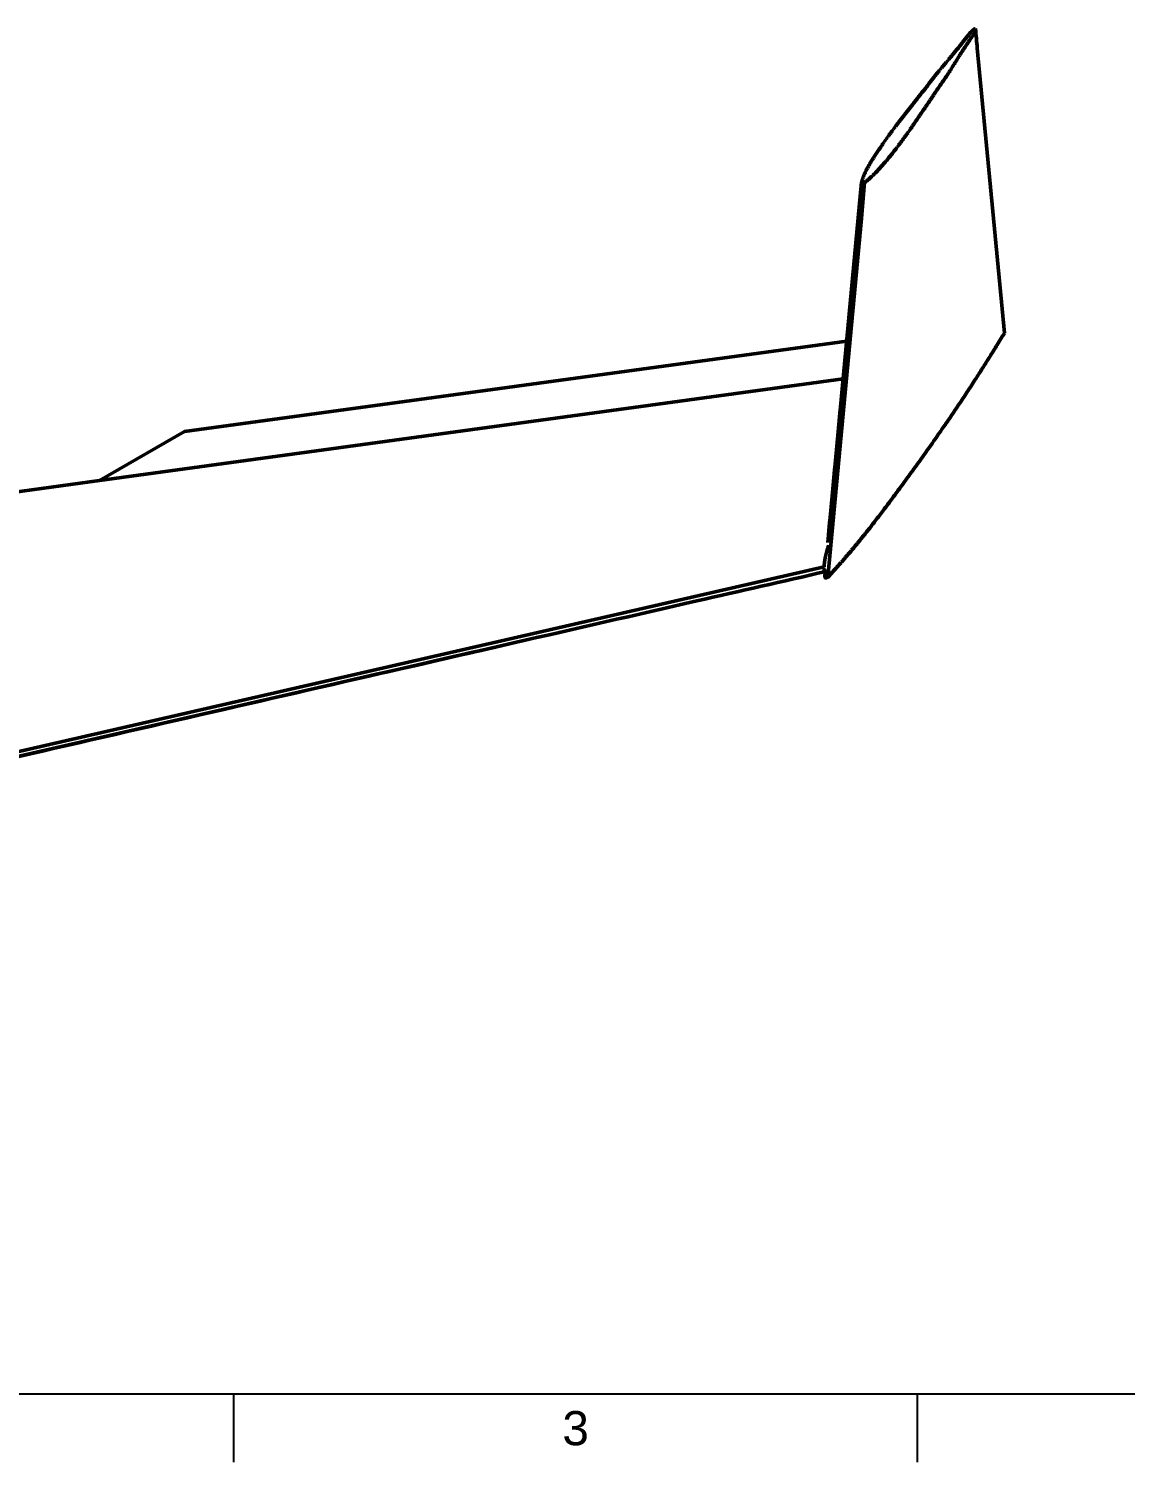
# Model space of a CAD drawing. Header units: millimetres. Extents: x 0 to 420, y 0 to 297.
# Drawn here: x 100 to 180.2, y 5 to 109.9 of the extents above; entities that cross this region are included whole.
import ezdxf
from ezdxf.enums import TextEntityAlignment as Align

# ---------------------------------------------------------------- set-up
doc = ezdxf.new("R2010")
doc.units = ezdxf.units.MM
doc.header["$LTSCALE"] = 0.75
doc.layers.add('Border', color=7, linetype='Continuous', lineweight=25)
doc.layers.add('Sichtbar', color=7, linetype='Continuous', lineweight=50)
doc.styles.add('FusionTitle', font='arial.ttf')

# ---------------------------------------------------------------- blocks, each defined once
blk = doc.blocks.new('ISO_A3_SHEET')
at = {"layer": 'Border'}
for p, q in [((20, 10), (410, 10)), ((115, 5), (115, 10)), ((165, 5), (165, 10))]:
    blk.add_line(p, q, dxfattribs=at)
at = {"layer": 'Border', "style": 'FusionTitle'}
blk.add_text('3', height=2.5, dxfattribs=at).set_placement((140, 7.5), align=Align.MIDDLE)

msp = doc.modelspace()

# ---------------------------------------------------------------- linework, layer by layer
at = {"layer": 'Sichtbar', "extrusion": (-0.330365, 0.746676, 0.57735)}
for p, q in [((171.35, 87.6, 20.69), (169.37, 108.45, 26.63)), ((160.9, 98.64, 36.81), (158.45, 72.3, 36.29)), ((161.13, 98.62, 36.96), (160.89, 96, 36.91)), ((160.89, 96, 36.91), (158.44, 69.75, 36.39)), ((171.29, 88.58, 20.92), (171.26, 88.55, 20.96)), ((171.29, 88.58, 20.92), (171.26, 88.58, 20.9)), ((171.26, 88.54, 20.95), (171.29, 88.58, 20.92)), ((159.82, 87.01, 16.24), (111.39, 80.4, -3.53)), ((105.18, 76.83, -0.51), (159.56, 84.25, 21.68)), ((105.18, 76.83, -0.51), (111.39, 80.4, -3.53)), ((96.14, 75.59, -4.2), (105.18, 76.83, -0.51)), ((79.58, 52.47, 16.03), (158.17, 70.5, 36.64)), ((158.25, 70.16, 36.25), (158.21, 69.77, 36.24)), ((79.71, 52.17, 15.8), (122.07, 61.88, 26.9))]:
    msp.add_line(p, q, dxfattribs=at)
at = {"layer": 'Sichtbar', "extrusion": (-0.330313, 0.746748, 0.577287)}
msp.add_arc((-187.19, 15.61, 41.76), 0.15, 334.4744, 115.5319, dxfattribs=at)
at = {"layer": 'Sichtbar', "extrusion": (0.811823, -0.087233, 0.57735)}
msp.add_arc((86.93, -56.77, 143.41), 0.25, 76.3407, 193.6468, dxfattribs=at)
at = {"layer": 'Sichtbar', "extrusion": (0.330313, -0.746748, -0.577287)}
msp.add_arc((173.05, 29.75, -20.76), 0.15, 64.4681, 197.8756, dxfattribs=at)
at = {"layer": 'Sichtbar', "extrusion": (-0.330313, 0.746748, 0.577287)}
msp.add_open_spline([(160.91, 98.65, 36.8), (161.05, 99.23, 36.13), (161.54, 100.12, 35.26), (162.3, 101.23, 34.26), (163.27, 102.59, 33.06), (164.06, 103.57, 32.24), (164.8, 104.55, 31.39), (165.61, 105.54, 30.58), (166.33, 106.52, 29.72), (167.43, 107.8, 28.69), (168.24, 108.76, 27.92), (168.9, 109.73, 27.05), (169.23, 109.88, 27.04)], degree=4, knots=[-1, -1, -1, -1, -1, -0.787097, -0.701301, -0.615515, -0.529708, -0.443885, -0.358033, -0.272154, -0.186266, 0, 0, 0, 0, 0], dxfattribs=at)
at = {"layer": 'Sichtbar', "extrusion": (0.330313, -0.746748, -0.577287)}
msp.add_open_spline([(169.23, 109.88, 27.04), (169.3, 109.68, 27.33), (168.56, 108.72, 28.14), (167.96, 107.75, 29.07), (167.16, 106.43, 30.31), (166.44, 105.45, 31.17), (165.8, 104.45, 32.1), (165.1, 103.46, 32.98), (164.44, 102.46, 33.89), (163.44, 101.1, 35.07), (162.59, 100.01, 36), (161.8, 99.15, 36.66), (161.13, 98.62, 36.96)], degree=4, knots=[-1, -1, -1, -1, -1, -0.813734, -0.727846, -0.641967, -0.556115, -0.470292, -0.384485, -0.298699, -0.212903, 0, 0, 0, 0, 0], dxfattribs=at)
at = {"layer": 'Sichtbar'}
for points in [[(169.24, 109.85, 27.07), (169.28, 109.38, 26.93), (169.32, 108.92, 26.78), (169.37, 108.45, 26.63)], [(158.52, 73.17, 36), (158.8, 76.12, 36.13), (159.08, 79.07, 36.25), (159.35, 82.03, 36.37)], [(158.48, 72.7, 36.27), (158.49, 72.87, 36.17), (158.5, 73.02, 36.09), (158.52, 73.17, 36)]]:
    msp.add_open_spline(points, degree=3, dxfattribs=at)
at = {"layer": 'Sichtbar', "extrusion": (0.330313, -0.746748, -0.577287)}
msp.add_open_spline([(171.35, 87.6, 20.69), (169.49, 84.6, 23.5), (167.23, 80.98, 26.89), (162.06, 73.91, 33.09), (160.2, 71.68, 34.9), (158.44, 69.75, 36.39)], degree=4, dxfattribs=at)
at = {"layer": 'Sichtbar', "extrusion": (0.811823, -0.087233, 0.57735)}
for points in [[(158.5, 72.09, 36.41), (158.36, 71.68, 36.54), (158.25, 71.28, 36.64), (158.18, 70.88, 36.67), (158.17, 70.5, 36.64)], [(158.31, 70.18, 36.4), (158.31, 70.18, 36.39), (158.31, 70.18, 36.38), (158.32, 70.18, 36.38), (158.32, 70.18, 36.37)]]:
    msp.add_open_spline(points, degree=4, dxfattribs=at)
at = {"layer": 'Sichtbar'}
for points, knots in [([(158.3, 70.17, 36.41), (155.15, 69.45, 35.58), (152, 68.73, 34.75), (139.93, 65.97, 31.59), (131, 63.92, 29.24), (122.07, 61.88, 26.9)], [0, 0, 0, 0, 10, 10, 38.360377, 38.360377, 38.360377, 38.360377]), ([(136.72, 65.23, 30.73), (133.96, 64.6, 29.97), (131.19, 63.96, 29.22), (119, 61.17, 25.93), (109.57, 59, 23.41), (93.33, 55.26, 19.09), (86.53, 53.7, 17.29), (79.73, 52.13, 15.48)], [1.198331, 1.198331, 1.198331, 1.198331, 10.000016, 10.000016, 40.000093, 40.000093, 61.631844, 61.631844, 61.631844, 61.631844])]:
    msp.add_open_spline(points, degree=3, knots=knots, dxfattribs=at)

# ---------------------------------------------------------------- block references
at = {"layer": 'Border'}
msp.add_blockref('ISO_A3_SHEET', (0, 0), dxfattribs=at)

doc.saveas('drawing.dxf')
